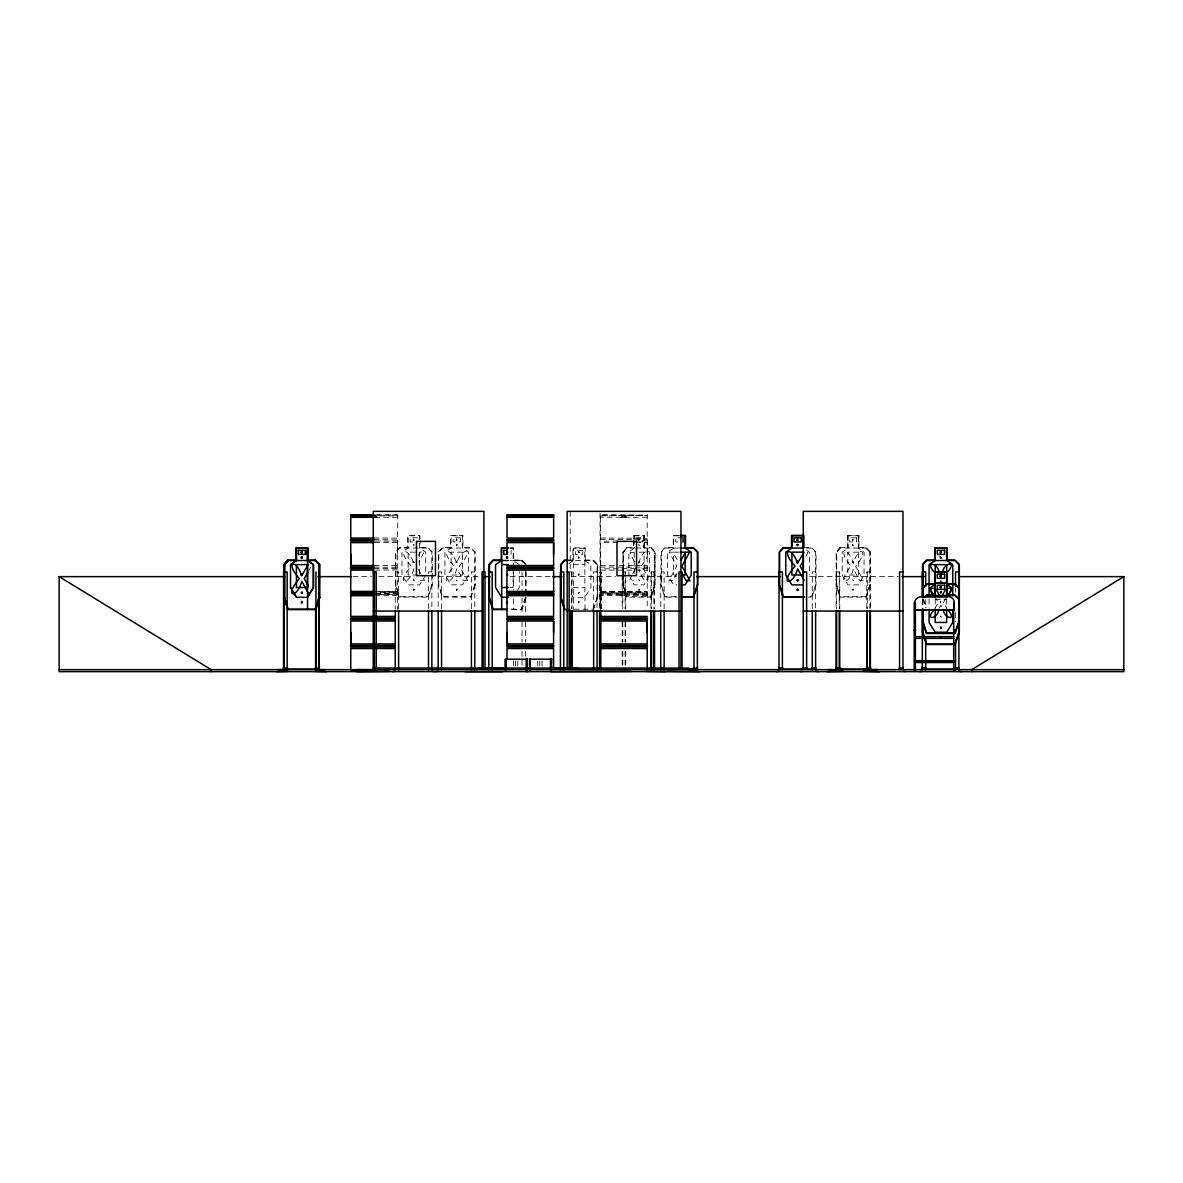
<?xml version="1.0" encoding="UTF-8"?>
<svg xmlns="http://www.w3.org/2000/svg" width="1183" height="1183" viewBox="0 0 1183 1183"><rect width="100%" height="100%" fill="white"/><g stroke="black" fill="none" stroke-linecap="round" stroke-linejoin="round"><path stroke-width="0.75" stroke-dasharray="5 3.75" d="M397.37 554.073L397.858 515.167L397.458 515.921L374.094 515.921M600.653 609.511L600.653 554.073M647.19 554.073L647.19 514.901M639.382 580.838L638.805 579.626L639.367 580.897M853.387 580.809L852.78 579.626L853.357 580.897M600.594 565.651L600.594 514.901L647.752 515.418L600.565 515.877L600.239 515.049L647.53 515.123M414.065 580.749L413.37 579.685L414.109 580.897M457.067 580.809C456.579 579.271 455.706 579.892 457.037 580.897M941.195 617.201L940.426 616.032L941.165 617.082M397.725 568.668L397.414 542.627L374.094 542.613M635.552 542.613L647.249 542.627L647.19 609.511M579.3 592.151L578.561 593.393L579.3 592.343M374.094 568.535L397.739 568.535L397.37 609.511M397.429 569.851L375.603 570.132M375.603 593.171L397.932 592.727L375.603 592.21M600.106 592.594L647.752 592.727L600.136 592.727M647.648 593.94L600.092 593.822L647.604 594.029M852.573 544.417L852.588 545.718M578.457 556.882L578.472 558.184M413.03 540.261L413.562 538.916L414.198 540.232M413.03 562.59L413.71 561.245M456.091 540.306L456.638 538.916M456.091 562.635L456.638 561.245M647.692 568.18L640.639 568.535M638.924 561.422L639.456 562.59L638.687 562.265M650.975 596.72L654.524 584.86M654.717 584.86L651.182 596.72L626.546 596.72M651.227 597.119L654.879 584.934L654.879 551.973L651.123 547.655M644.247 535.381L644.247 547.655L651.33 547.655L655.071 551.973L655.071 584.934L651.434 597.119L626.28 597.119L622.997 584.92L622.997 552.032L626.591 547.655M638.436 540.232C638.317 536.712 640.535 541.459 638.687 539.936M865.956 596.72L869.875 584.86M866.222 597.119L870.096 584.934L870.259 551.973L870.377 608.861M413.118 540.306L414.02 540.261M413.118 562.635L414.02 562.59M456.15 540.261L457.141 540.291L456.668 538.945M456.15 562.59L457.141 562.62L456.668 561.274M578.531 552.402C577.733 550.125 580.498 554.132 578.812 551.559L579.093 552.402M413.606 561.422L414.198 562.561M431.854 584.86L427.758 596.72L399.558 596.72L395.876 584.86L395.876 552.195L399.558 548.054L427.758 548.054L431.854 552.15L431.854 608.861M474.782 584.86L470.701 596.72L442.486 596.72L438.804 584.86L438.804 552.195L442.486 548.054L470.701 548.054L474.782 552.15L474.782 608.861M525.415 597.326L521.319 609.186L508.986 609.186M525.829 597.385L521.614 609.585L509.015 609.585M597.06 597.326L592.964 609.186L570.043 609.186M593.26 609.585L597.459 597.385L597.459 564.439M593.467 609.541L597.666 597.356M815.634 584.86L811.538 596.72L808.019 596.72M647.619 540.912L635.744 541.015M397.725 541.163L374.094 541.015M638.731 563.359C643.301 545.629 655.027 549.223 641.038 566.213C655.397 583.884 643.715 587.433 638.909 568.831M632.136 575.042L629.578 580.291L633.334 580.335M632.875 573.563L635.892 567.618M413.902 568.831C408.638 586.842 394.664 584.964 411.3 566.125C395.418 548.794 408.549 545.999 413.71 563.359M677.016 573.149L672.772 580.661L668.794 580.749L676.809 566.125L669.134 552.121L672.831 552.224L678.347 561.807M939.376 608.047L940.973 605.178L942.6 608.047M308.763 570.65L310.582 567.441M418.146 555.626L420.527 552.003L424.135 552.106L418.871 561.94M934.895 608.417L938.37 602.472L935.857 598.228M806.007 556.217L808.019 552.579L806.067 551.855M945.942 598.287L943.442 602.561L946.947 608.476M620.306 517.282L627.537 517.282M620.306 595.7L627.537 595.7M425.717 575.042L419.581 584.86L408.135 584.86L401.998 575.042L401.998 552.15L408.135 548.054L408.135 535.795L419.581 535.795L419.581 548.054L425.717 552.15L425.717 573.282M517.533 590.317L519.278 587.507L519.278 571.655M623.352 552.195L626.546 548.054L634.192 548.054L634.192 541.045M626.753 548.054L623.559 552.195L623.559 584.86M870.096 584.934L866.385 597.119L839.664 597.119L836.174 584.92L836.174 552.032L839.93 547.655M840.107 548.054L836.706 552.195L836.706 584.86L840.107 596.72M397.311 593.378L397.458 594.339L375.603 594.339L397.665 594.265M397.311 517.237L374.094 517.341M397.311 595.655L375.603 595.744M647.145 517.237L600.698 517.237M647.145 595.655L600.698 595.655M634.192 548.054L628.868 552.15L628.868 575.042M578.975 557.4L578.65 557.563M568.742 563.596L573.341 560.52M413.961 545.718L413.266 544.417L414.05 544.491M852.603 544.357L853.12 545.747L852.751 544.491M578.487 556.823L579.404 557.814L578.531 558.228M578.857 602.886L578.886 601.467L578.502 602.842M940.722 602.886L940.914 601.482L940.367 602.842M375.366 516.054L376.623 516.882M375.366 516.882L377.717 517.282M678.495 535.381L673.245 535.381L673.245 547.655L664.89 547.655L660.972 552.032L660.972 584.92L664.772 597.119L677.371 597.119M847.486 535.381L858.947 535.381L858.947 547.655M633.984 535.795L644.099 535.795L644.099 548.054L649.408 552.15L649.408 575.042L644.099 584.86L634.192 584.86L630.391 577.851M678.554 535.795L673.659 535.795L673.659 548.054L667.523 552.15L667.523 575.042L673.659 584.86L676.927 584.86M858.577 535.795L847.856 535.795L847.856 548.054L842.207 552.15L842.207 575.042L847.856 584.86L858.414 584.86L864.063 575.042L864.063 552.15L858.414 548.054L858.414 535.795M417.54 537.836L410.176 537.836L410.176 541.932L417.54 541.932M635.951 537.836L642.325 537.836L642.325 541.932L639.145 541.932M683.064 537.836L675.7 537.836L675.7 541.932L683.064 541.932M374.094 538.014L397.37 538.147M600.594 538.014L647.264 538.28M374.094 539.611L397.858 539.951M600.269 539.611L647.574 539.611M617.807 541.015L600.387 541.267M617.896 542.613L600.565 542.213M638.687 544.343L639.441 545.348L638.687 545.762M456.387 545.097L456.387 544.491M626.384 547.655L633.837 547.655M803.775 547.655L811.715 547.655L816.048 551.973L816.048 584.934L811.834 597.119L808.24 597.119M839.767 547.655L847.634 547.655M858.784 547.655L866.267 547.655L870.259 551.973M510.05 547.847L513.555 547.847L513.762 560.594M635.833 548.054L651.182 548.054M678.554 548.054L665.068 548.054L661.386 552.195L661.386 584.86L665.068 596.72L677.415 596.72M806.643 548.054L811.538 548.054L815.634 552.15L815.634 608.861M509.873 548.261L513.141 548.261L513.141 560.52L519.278 564.616M622.997 552.032L623.204 584.92L626.487 597.119M639.145 552.15L644.099 552.15L644.099 575.042L639.145 575.042M678.554 552.15L673.659 552.15L673.659 575.042L676.927 575.042M526.021 564.395L521.703 560.077L513.348 560.077L513.348 565.09M567.914 560.121L573.341 560.121M584.994 560.077L593.334 560.077L597.666 564.927M509.873 560.52L521.319 560.52L524.394 563.596M566.79 560.52L592.964 560.52L597.06 564.616L597.045 608.861M513.348 560.594L521.703 560.594L524.941 563.833M584.994 560.594L593.334 560.594M573.341 564.616L584.786 564.616M374.094 565.518L397.414 565.518M600.594 565.518L617.896 565.518M619.389 565.518L634.177 565.518M635.552 565.518L647.249 565.518M374.094 567.115L397.872 567.322M600.269 567.115L647.574 567.115M635.744 568.535L600.432 568.919M600.594 570.132L647.249 570.132M395.24 571.936L398.612 571.936L398.612 608.861M431.854 571.936L428.483 571.936L428.483 608.861M474.782 571.936L471.411 571.936L471.411 608.861M570.221 571.936L571.995 571.936L571.995 608.89M597.045 571.936L593.659 571.936L593.659 608.861M654.524 571.936L650.946 571.936L650.946 608.861M815.634 571.936L812.263 571.936L812.263 608.861M870.377 571.936L866.769 571.936L866.769 608.861M417.954 575.042L408.135 575.042L408.135 552.15L419.581 552.15L419.581 575.042M353.052 576.639L371.536 576.639M378.93 576.639L414.05 576.639M438.08 576.639L478.745 576.639M510.169 576.639L550.834 576.639M571.167 576.639L615.53 576.639M639.559 576.639L676.528 576.639M809.616 576.639L898.341 576.639M622.997 584.92L626.753 596.72M509.873 587.507L513.141 587.507L513.141 571.655M573.341 587.507L584.786 587.507M375.603 591.559L397.37 591.618L375.603 591.618M375.603 593.378L397.458 593.422M647.278 594.28L600.387 594.191M866.104 596.72L839.945 596.72L836.558 584.86M935.206 599.53L946.666 599.53M578.561 602.886L579.005 601.629M940.736 601.615L940.381 602.872M852.987 561.245C850.799 562.857 854.777 563.3 853.017 561.274M806.436 550.11L809.497 552.15L809.497 575.042M584.786 560.52L590.923 564.616L590.923 587.507L584.786 597.326L573.341 597.326L570.709 593.112M593.127 560.121L597.666 564.395L597.666 597.873M521.496 560.121L525.829 564.439M865.956 548.054L869.727 552.15M650.975 548.054L654.717 552.15L654.524 608.861M420.409 580.335L424.593 580.291L421.621 575.071M633.393 552.55L629.874 552.579L634.206 561.348M418.117 569.171L420.749 573.592M923.465 599.012L926.082 607.485M923.065 599.13L925.771 607.84M395.462 584.92L399.248 597.119L428.054 597.119L432.268 584.934L432.268 551.973L427.935 547.655L419.995 547.655L419.995 540.646M955.539 588.557L955.539 592.254M955.539 612.557L955.539 621.785M946.651 599.071L946.666 608.343M940.544 601.615L940.544 602.724M935.206 599.071L935.206 608.343M929.069 599.071L929.084 608.343M925.683 599.633L925.683 607.027M922.932 599.426L922.947 608.654M922.533 599.352L922.533 608.55M922.311 599.633L922.311 607.027M869.875 608.861L869.875 552.15L866.104 548.054L839.945 548.054L836.558 552.195L836.632 608.861M867.272 571.936L867.272 608.861M858.784 535.381L858.577 548.054M848.019 535.795L848.019 548.054M847.634 535.381L847.486 547.655M839.753 608.861L839.753 571.936L836.13 571.936L836.13 608.861M839.25 571.936L839.25 608.861M664.136 608.861L664.136 571.936L660.765 571.936L660.765 608.861M653.874 571.936L653.874 608.861M651.596 571.936L651.596 608.861M644.454 547.655L644.454 535.381L633.63 535.381L633.63 538.886M643.892 535.795L643.892 548.054M634.192 535.795L634.192 539.3M634.192 552.15L634.192 573.282M633.837 535.381L633.984 539.3M633.837 540.646L633.984 548.054M633.63 540.646L633.63 547.655M626.458 516.882L626.458 516.054L621.386 516.054L621.386 516.882M626.458 594.472L626.458 595.286M626.147 516.054L626.147 517.341M626.147 594.472L626.147 595.744M625.733 608.861L625.733 571.936L622.169 571.936L622.169 608.861M625.733 621.785L625.733 642.103M625.733 651.33L625.733 666.103M625.068 515.892L625.068 516.882M625.082 571.936L625.082 608.861M625.082 621.785L625.082 642.103M625.082 651.33L625.082 669.8M624.92 515.892L624.92 517.282M624.92 594.31L624.92 595.7M622.776 515.892L622.923 517.282M622.82 571.936L622.82 608.861M622.82 621.785L622.82 642.103M622.82 651.33L622.82 666.103M622.169 621.785L622.169 642.103M622.169 651.33L622.169 666.103M621.696 516.054L621.696 517.341M621.696 594.472L621.696 595.744M621.386 594.472L621.386 595.286M601.334 608.89L601.334 571.936L599.559 571.936L599.559 608.89M600.846 571.936L600.846 608.89M600.047 513.2L600.047 609.215M585.201 560.121L585.201 547.847L572.927 547.847L572.927 560.121M584.994 609.541L584.786 548.261L573.341 548.261L573.341 609.585M578.679 601.615L578.679 602.724M571.507 571.936L571.507 608.89M570.221 511.352L570.221 568.594M542.065 660.957L542.065 666.295M539.818 660.957L539.818 666.295M537.762 660.957L537.762 666.295M526.021 571.729L526.021 590.554M526.021 597.873L521.821 609.541L513.348 609.541L513.348 596.957M525.829 571.759L525.829 590.066M525.415 571.877L525.4 590.406M525.415 597.785L525.4 614.406M525.4 621.785L525.415 642.103M525.4 651.33L525.415 656.876M522.028 571.936L522.028 590.406M522.028 597.785L522.028 614.406M522.028 621.785L522.028 642.103M522.028 651.33L522.028 666.103M517.784 660.957L517.784 666.295M515.522 660.957L515.522 666.295M513.348 571.773L513.348 589.755M513.466 660.957L513.466 666.295M511.1 550.302L511.1 554.383M441.555 608.861L441.555 571.936L438.168 571.936L438.168 608.861M419.995 538.886L419.995 535.381L407.736 535.381L407.736 547.655L399.366 547.655L395.462 552.032L395.24 608.861M376.327 516.054L376.327 517.341M639.426 589.696C638.805 591.456 638.805 587.966 639.426 589.696M853.431 589.696L852.78 589.164L853.431 589.696M414.183 589.696C413.444 591.485 413.444 587.951 414.183 589.696M457.111 589.696C456.298 591.515 456.416 587.936 457.111 589.696M639.604 589.696C638.524 592.165 638.48 587.33 639.604 589.696M853.608 589.696C852.499 592.18 852.411 587.315 853.608 589.696M414.39 589.696C413.03 592.239 413.148 587.271 414.39 589.696M457.318 589.696C456.032 592.21 456.061 587.271 457.318 589.696M457.037 544.698C457.111 547.478 455.263 543.367 457.037 544.698M852.366 540.232C854.2 541.474 852.884 536.978 852.366 540.232M863.25 580.291L859.612 580.676L853.401 568.831C848.418 587.093 835.73 584.624 850.991 566.125C836.425 549.119 848.344 545.747 853.209 563.359C858.207 545.969 870.407 548.513 855.664 566.213L863.25 580.291M578.236 575.027C580.306 576.505 578.694 571.611 578.236 575.027M467.536 580.291L463.588 580.676L456.845 568.831C451.566 586.842 437.606 584.964 454.228 566.125C438.361 548.794 451.477 545.999 456.638 563.359C461.917 546.235 475.374 548.173 459.3 566.213L467.536 580.291M475.196 584.934L470.982 597.119L442.176 597.119L438.39 584.92L438.39 552.032L442.294 547.655L450.664 547.655L450.664 535.381L462.923 535.381L462.923 547.655L470.864 547.655L475.196 551.973L475.196 584.934M468.645 575.042L462.523 584.86L451.063 584.86L444.941 575.042L444.941 552.15L451.063 548.054L451.063 535.795L462.523 535.795L462.523 548.054L468.645 552.15L468.645 575.042M600.698 591.559L647.19 591.618L600.698 591.559M397.458 515.004L374.094 514.96L397.414 514.901M460.468 537.836L453.119 537.836L453.119 541.932L460.468 541.932L460.468 537.836M856.522 537.836L849.749 537.836L849.749 541.932L856.522 541.932L856.522 537.836M582.746 550.302L575.382 550.302L575.382 554.383L582.746 554.383L582.746 550.302M462.523 552.15L451.063 552.15L451.063 575.042L462.523 575.042L462.523 552.15M858.414 552.15L847.856 552.15L847.856 575.042L858.414 575.042L858.414 552.15"/><path stroke-width="1.5" d="M374.094 643.936L350.774 643.922L350.819 632.476M374.094 565.518L350.774 565.518L350.819 554.073M506.989 643.922L506.989 621.031L553.644 621.031L553.585 643.936L506.989 643.922L507.049 632.476M553.585 632.476L553.585 621.031M553.585 554.073L553.585 542.613L506.989 542.627L507.049 554.073M647.19 632.476L647.19 621.031M465.037 671.648L502.435 671.648M954.873 671.145L953.69 671.131M302.049 592.077L301.842 593.334M797.919 580.809L797.091 580.439L797.83 579.862M301.532 593.186L302.212 592.343L301.488 592.535M507.684 592.254L506.531 592.727L507.67 593.186M797.904 579.833L796.884 580.321L797.889 580.897M302.464 602.324C302.375 604.232 301.769 598.909 301.443 602.842M507.551 593.26L506.679 592.624L507.655 592.343M301.384 558.154L302.316 557.814L301.473 556.809M301.561 557.415L301.961 556.823M506.827 556.882C505.599 559.544 509.119 557.4 507.004 557.563M940.322 556.882L941.121 558.125L940.352 556.823M940.367 636.469L941.461 637.075M301.561 558.065L302.005 557.267M301.502 602.886L302.301 602.058M301.162 552.727C301.34 548.764 303.129 554.857 301.724 551.559L301.236 552.757M301.162 575.056C301.473 571.877 303.159 575.707 301.236 575.086M506.723 552.757C506.649 548.72 508.601 555.078 507.167 551.559L506.768 552.727M506.723 575.086C506.575 571.7 508.882 576.091 506.768 575.056M796.943 540.306L797.49 538.916M796.943 562.635L797.49 561.245M940.086 576.609L940.559 575.293M319.602 597.385L315.536 609.585L319.661 597.385L319.706 564.439L315.477 560.121L307.521 560.121M319.78 597.385L315.698 609.585L287.765 609.585L284.112 597.385L284.112 564.498L287.883 560.121L296.061 560.121M796.987 540.261L797.993 540.291L797.519 538.945M796.987 562.59L797.993 562.62L797.519 561.274M940.278 576.609L941.077 576.624M940.929 587.167L940.115 587.611L940.574 586.339M697.364 584.86L693.282 596.72L682.695 596.72M958.925 621.208L954.829 633.068L926.614 633.068L922.947 621.208M959.324 621.282L955.125 633.482L926.319 633.482L922.533 621.267M958.925 632.24L954.829 644.099L926.614 644.099L922.947 632.24L922.932 610.324M940.559 551.411C938.814 553.496 942.895 552.949 940.633 551.382M940.559 573.74C938.814 575.825 942.895 575.278 940.633 573.711M506.871 592.269L553.674 592.21L553.585 570.132L506.989 570.132L506.871 592.772L553.674 593.171M938.563 609.496C938.356 619.02 923.701 621.105 934.023 609.91M307.861 572.261L304.238 578.679L308.452 586.058M680.994 560.269L685.682 552.224L689.659 552.106L681.881 566.213L690 580.749L686.17 580.676L681.866 573.149M942.54 572.735C943.65 561.999 958.363 560.609 946.77 572.971M942.555 596.616C943.65 585.896 958.363 584.491 946.784 596.853M803.494 560.505L800.152 566.213L803.656 572.128M307.476 597.326L313.391 587.507L313.391 564.616L307.476 560.52L307.476 548.261M514.901 594.517L516.646 591.707M947.524 595.921L952.788 587.507L952.788 564.616L946.651 560.52L946.651 548.261L935.206 548.261L935.206 560.52L929.069 564.616L929.069 587.507L934.319 595.921M803.952 552.224L797.49 563.359C792.329 545.999 779.198 548.794 795.08 566.125C778.444 584.964 792.418 586.842 797.697 568.831L804.189 580.335M288.164 609.186L284.512 597.326L284.497 564.646L288.06 560.52L315.417 560.52L319.306 564.616L319.203 669.8M284.497 564.646L288.164 560.52L284.615 564.646L284.615 597.326M922.533 588.38L926.437 584.003L934.792 584.003M922.932 588.543L926.614 584.402L935.206 584.402L929.069 588.498L929.069 595.537M924.485 597.223L926.437 595.034L934.807 595.034L934.792 571.729L947.065 571.729L947.065 595.034L955.006 595.034L959.339 599.367M350.774 593.171L350.73 592.269L374.094 592.269M357.946 669.563L376.224 669.741M389.177 669.563L385.407 669.741M302.153 593.408L301.266 592.949M307.521 560.52L313.436 564.616L313.436 587.507L307.521 597.326L296.445 597.326L290.53 587.507L290.53 564.616L296.445 560.52L296.46 548.261M290.53 564.616L296.46 560.52M501.696 560.52L495.559 564.616L495.559 587.507L501.696 597.326L508.246 597.326M308.231 564.454L301.665 575.825C296.637 558.346 284.068 561.393 299.343 578.591C283.343 597.267 296.726 599.411 301.857 581.297L308.127 592.801M971.627 669.726L1123.85 576.639L1123.85 671.648L59.15 671.648L59.15 576.639L284.659 576.639M828.706 669.563L835.79 669.741M843.183 669.563L839.412 669.741M278.316 669.563L288.223 669.563M506.842 556.823L507.241 557.563M940.589 575.263L941.284 576.624M940.603 586.295L941.284 587.67L940.396 587.315M940.722 557.415L940.515 557.563M940.722 581.297C940.396 581.592 941.875 581.326 940.515 581.297M940.736 592.343L940.515 592.343M507.226 602.886L507.418 601.482L506.856 602.842M302.212 552.757L301.842 551.411M302.212 575.086L301.842 573.74M350.774 514.901L374.094 514.901L350.73 515.004M350.73 515.921L374.094 515.818M350.819 517.282L374.094 517.282M507.049 517.282L553.585 517.282M680.255 535.381L685.504 535.381L685.504 547.655L693.445 547.655L697.778 551.973L697.778 584.934L693.578 597.119L682.768 597.119M680.195 535.795L685.105 535.795L685.105 548.054L691.242 552.15L691.242 575.042L685.105 584.86L681.837 584.86M374.094 538.014L350.774 538.014L350.774 515.921M350.449 539.611L374.094 539.611M506.664 539.611L553.955 539.611M350.449 541.015L374.094 541.015M506.664 541.015L553.955 541.015M374.094 542.613L350.774 542.627L350.774 565.518M797.224 545.097L797.224 544.491M508.306 547.847L501.296 547.847L501.296 560.121M680.195 548.054L693.282 548.054L697.364 552.15L697.364 669.8M508.246 548.261L501.696 548.261L501.696 609.585M298.412 550.302L305.539 550.302L305.539 554.383L298.412 554.383L298.427 550.302M507.418 550.302L503.736 550.302L503.736 554.383L507.418 554.383M680.195 552.15L685.105 552.15L685.105 575.042L681.837 575.042M501.696 560.121L492.927 560.121L489.023 564.498L489.023 597.385L492.808 609.585L507.211 609.585M568.077 560.121L564.572 560.121L560.668 564.498L560.668 597.385L564.454 609.585L568.047 609.585M508.246 560.52L493.119 560.52L489.437 564.646L489.437 597.326L493.119 609.186L507.211 609.186M566.79 560.52L564.749 560.52L561.067 564.646L561.067 597.326L564.749 609.186M319.602 564.439L315.417 560.121M307.521 564.616L296.445 564.616L296.46 587.507L307.521 587.507M501.696 564.616L508.246 564.616M506.989 565.518L553.644 565.518L553.644 542.627M350.449 567.115L374.094 567.115M506.664 567.115L553.955 567.115M350.449 568.535L374.094 568.535M506.664 568.535L553.955 568.535M374.094 570.132L350.774 570.132L350.73 592.313M319.203 571.936L318.863 669.8M373.281 571.936L376.224 571.936L376.224 668.011M567.16 571.936L569.112 571.936L569.112 668.011M697.364 571.936L693.992 571.936L693.992 669.8M803.272 571.936L806.643 571.936L806.629 668.011M902.969 571.936L899.598 571.936L899.583 668.011M958.91 571.936L955.539 571.936L955.539 586.709M935.206 572.143L946.651 572.143M317.931 576.639L351.203 576.639M484.291 576.639L489.836 576.639M552.683 576.639L561.925 576.639M696.861 576.639L780.041 576.639M902.038 576.639L924.219 576.639M959.339 576.639L1123.85 576.639M934.792 582.775L947.065 582.775M935.206 583.175L946.666 583.175M947.065 584.003L955.006 584.003L959.324 588.335M803.361 584.86L791.915 584.86L785.778 575.042L785.778 552.15L791.915 548.054L791.915 535.795L803.361 535.795L803.361 548.054L783.338 548.054L779.656 552.195L779.656 584.86L783.338 596.72L804.484 596.72M501.696 587.507L508.246 587.507M350.863 591.559L374.094 591.559M507.093 591.559L553.54 591.559M350.819 591.618L374.094 591.618M507.049 591.618L553.585 591.618M374.094 593.171L350.479 593.008M350.73 593.422L374.094 593.378M506.945 593.422L553.674 593.422M374.094 594.236L350.73 594.28L374.39 594.31M506.945 594.236L553.674 594.236L553.585 616.417L506.989 616.417L506.989 594.339L553.674 594.339M926.614 595.448L954.829 595.448L958.925 599.53M350.819 595.7L374.094 595.7M507.049 595.7L553.585 595.7M921.823 596.483L947.258 596.483A6.669 5.826 0 0 1 954.267 602.605L954.267 609.984L914.814 609.984L914.814 602.605M947.258 596.735L921.823 596.735A6.669 5.826 0 0 0 914.814 602.857M804.632 597.119L783.028 597.119L779.242 584.92L779.242 552.032L783.146 547.655L791.516 547.655L791.516 535.381L803.775 535.381L803.775 547.655M284.112 597.385L287.868 609.585M506.916 602.886L507.241 601.615M288.06 609.186L315.417 609.186L319.366 597.326L319.366 564.616M914.814 609.733L954.267 609.733M373.281 611.064L482.072 611.064M567.16 611.064L680.964 611.064M803.272 611.064L902.969 611.064M374.094 616.417L350.774 616.417L350.774 594.339M375.603 616.417L394.294 616.417M601.393 616.417L647.249 616.417M350.449 618.014L374.094 618.014M375.617 618.014L394.575 618.014M506.664 618.014L553.955 618.014M601.082 618.014L647.574 618.014M350.449 619.434L374.094 619.434M375.617 619.434L394.575 619.434M506.664 619.434L553.955 619.434M601.082 619.434L647.574 619.434M374.094 621.031L350.774 621.031L350.774 643.922M375.603 621.031L394.294 621.031M601.393 621.031L647.249 621.031L647.19 643.936M914.222 630.243L915.391 630.243M953.69 630.243L954.858 630.243L953.69 630.539M914.222 630.539L915.391 630.539M915.391 636.676L953.675 636.676M915.391 638.362L953.675 638.362M375.603 643.936L394.294 643.922M601.393 643.922L647.249 643.922M350.449 645.534L374.094 645.534M375.617 645.534L394.575 645.534M506.664 645.534L553.955 645.534M601.082 645.534L647.574 645.534M350.449 646.938L374.094 646.938M375.617 646.938L394.575 646.938M506.664 646.938L553.955 646.938M601.082 646.938L647.574 646.938M374.094 648.535L350.774 648.535L350.774 670.613M375.603 648.535L394.294 648.535M601.393 648.535L647.249 648.535M527.588 659.182L505.274 659.182L505.274 669.859M551.884 659.182L529.57 659.182L529.57 669.859M915.391 660.75L953.69 660.75M915.391 661.267L953.69 661.267M915.391 661.889L953.69 661.889M915.391 662.51L953.69 662.51M283.181 668.011L287.528 668.011L287.528 669.046M319.573 668.011L315.225 668.011L315.225 669.046M372.97 668.011L688.787 668.084M697.763 668.011L688.151 669.046M778.636 668.011L782.791 668.011L782.791 669.046L811.863 669.046L811.863 668.011L816.019 668.011M802.873 668.011L807.028 668.011L807.028 669.046M835.775 668.011L840.107 668.011L840.107 669.046M870.747 668.011L866.414 668.011L866.414 669.046M903.354 668.011L899.198 668.011L899.198 669.046M921.912 668.011L926.067 668.011L926.067 669.046L955.154 669.046L955.154 668.011L959.309 668.011M478.479 668.528L506.176 668.528M526.494 668.528L530.176 668.528M552.343 668.528L578.191 668.528M287.188 669.046L315.565 669.046M839.605 669.046L866.917 669.046M59.15 669.652L1123.85 669.652M318.005 669.741L324.438 669.563M688.166 669.741L697.053 669.563M350.819 670.022L372.586 670.022M287.809 671.382L276.393 671.648M314.959 671.382L326.36 671.648M388.941 671.382L356.852 671.648M394.338 671.382L392.771 671.648M432.756 671.382L434.324 671.648M437.266 671.382L435.714 671.648M526.198 671.382L527.751 671.648M631.057 671.382L550.997 671.648M645.637 671.382L665.674 671.648M666.739 671.382L699.833 671.648M778.118 671.382L776.551 671.648M802.473 671.382L800.921 671.648M816.536 671.382L818.104 671.648M842.784 671.382L826.858 671.648M863.723 671.382L879.649 671.648M903.753 671.382L905.498 671.441M921.394 671.382L919.842 671.648M959.827 671.382L961.38 671.648M301.458 558.228L301.384 556.882L302.197 557.163M877.816 669.563L863.324 669.563M302.094 556.897L301.591 558.065M59.15 576.639L211.151 669.652L211.151 671.648M958.925 588.498L954.829 584.402L946.651 584.402L952.788 588.498L952.788 595.537M315.255 560.52L318.212 563.596M290.53 587.507L296.46 597.326M947.82 609.955C958.097 621.134 943.783 618.946 943.413 609.496M935.028 572.912C923.302 561.141 938.341 561.821 939.006 572.735M935.028 596.809C923.317 585.023 938.341 585.718 939.021 596.616M915.391 671.101L914.222 671.116M971.849 669.652L971.849 671.648M958.91 669.8L958.91 564.616L954.829 560.52L926.614 560.52L922.932 564.646L922.932 597.607M955.539 640.254L955.539 669.8M953.675 603.019L953.69 669.859M952.788 610.103L952.788 622.435L946.666 632.24L935.206 632.24L929.084 622.435L929.084 610.103M946.666 595.448L946.651 564.616L935.206 564.616L935.206 595.448M946.666 610.103L946.666 622.435L935.206 622.435L935.206 610.103M925.683 586.709L925.683 571.936L922.311 571.936L922.311 595.936M925.683 638.406L925.683 669.8M922.533 597.519L922.518 564.498L926.437 560.121L934.792 560.121L934.792 547.847L947.065 547.847L947.065 560.121L954.992 560.121L959.324 564.439L959.324 632.314L955.125 644.513L926.319 644.513L922.533 632.299L922.533 610.31M922.311 610.709L922.311 669.8M915.405 603.019L915.391 669.859M914.222 602.443L914.222 669.859M902.954 668.011L902.969 511.352L803.272 511.352L803.257 668.011M870.377 610.709L870.377 669.8M869.875 610.709L869.875 669.8M867.272 610.709L867.272 669.8M866.769 610.709L866.769 669.8M839.753 610.709L839.753 669.8M839.25 610.709L839.25 669.8M836.632 610.709L836.632 669.8M836.13 610.709L836.13 669.8M815.634 610.709L815.634 669.8M812.263 610.709L812.263 669.8M782.407 669.8L782.407 571.936L779.02 571.936L779.02 669.8M683.064 537.836L683.064 541.932M682.029 668.011L682.029 571.936L679.027 571.936L679.027 668.011M680.964 668.011L680.964 511.352L567.16 511.352L567.16 668.011M678.791 668.011L678.791 669.046M664.521 668.011L664.521 669.046M664.136 610.709L664.136 669.8M660.765 610.709L660.765 669.8M654.524 610.709L654.524 669.8M653.874 610.709L653.874 669.8M651.596 610.709L651.596 669.8M651.256 668.011L651.256 669.046M650.946 610.709L650.946 669.8M650.606 668.011L650.606 669.046M647.19 648.535L647.249 668.779M600.846 610.739L600.787 669.046M600.047 610.739L600.047 668.011M599.559 610.739L599.559 668.011M599.5 668.011L599.5 669.046M597.045 610.709L597.045 669.8M593.674 610.709L593.659 669.8M593.274 668.011L593.289 669.046M571.995 610.739L572.054 669.046M571.507 610.739L571.507 668.011M570.398 669.046L570.221 610.739L570.176 668.011M569.334 668.011L569.334 669.046M564.202 668.011L564.202 669.046M563.803 669.8L563.818 571.936L560.446 571.936L560.431 669.8M553.644 668.779L553.585 648.535L506.989 648.535L506.989 659.582M551.618 659.182L551.618 669.859M551.056 659.182L551.056 669.859M550.494 659.182L550.494 669.859M530.235 659.182L530.235 669.859M529.836 659.182L529.836 669.859M527.278 659.182L527.322 669.859M526.76 659.182L526.76 669.859M526.198 659.182L526.198 669.859M513.348 591.559L513.348 595.153M505.954 659.182L505.954 669.859M505.54 659.182L505.54 669.859M492.557 668.011L492.572 669.046M492.172 669.8L492.172 571.936L488.801 571.936L488.801 669.8M485 668.011L485 571.936L482.072 571.936L482.072 668.011M483.921 572.291L483.921 511.352L373.281 511.352L373.281 668.011M483.152 571.936L483.152 668.011M482.93 668.011L482.93 669.046M481.851 668.011L481.851 669.046M474.782 610.709L474.782 669.8M471.411 610.709L471.411 669.8M471.026 668.011L471.026 669.046M441.939 668.011L441.939 669.046M441.555 610.709L441.555 669.8M438.168 610.709L438.168 669.8M431.854 610.709L431.854 669.8M428.483 610.709L428.483 669.8M428.083 668.011L428.083 669.046M399.011 668.011L399.011 669.046M398.612 610.709L398.612 669.8M395.24 610.709L395.24 669.8M376.431 668.011L376.431 669.046M374.375 571.936L374.375 668.011M315.95 571.936L315.95 669.8M315.61 608.861L315.61 669.8M307.802 560.121L307.905 547.847L295.942 547.847L295.942 560.121M307.55 609.585L307.521 548.261L296.341 548.261L296.356 560.52M307.476 564.616L307.476 587.507M305.51 550.302L305.51 554.383M301.591 601.615L301.621 602.724M287.158 669.8L287.158 571.936L283.565 571.936L283.565 669.8M283.905 571.936L283.905 669.8M941.21 628.203L940.544 627.005L941.136 628.321M797.963 589.696C797.15 591.515 797.253 587.936 797.963 589.696M798.17 589.696C796.884 592.21 796.913 587.271 798.17 589.696M797.889 544.698C797.963 547.478 796.115 543.367 797.889 544.698M941.18 592.077C941.18 594.842 939.45 590.761 941.18 592.077M319.203 597.326L315.255 609.186L319.306 597.326M301.739 551.559L302.02 552.402L301.754 551.559M287.987 560.121L284.112 564.498L287.987 560.121M553.644 514.901L506.989 514.901L553.674 515.004M553.674 515.818L506.945 515.818L507.049 538.014L553.644 538.014L553.644 515.921M801.32 537.836L793.956 537.836L793.956 541.932L801.32 541.932L801.32 537.836M435.477 541.385L416.46 541.385L416.46 575.663L435.477 575.663L435.477 541.385M636.543 541.385L616.994 541.385L616.994 575.663L636.543 575.663L636.543 541.385M944.611 550.302L937.247 550.302L937.247 554.383L944.611 554.383L944.611 550.302M803.361 552.15L791.915 552.15L791.915 575.042L803.361 575.042L803.361 552.15M944.611 574.184L937.247 574.184L937.247 578.28L944.611 578.28L944.611 574.184M944.611 585.215L937.261 585.215L937.261 589.311L944.611 589.311L944.611 585.215"/></g></svg>
